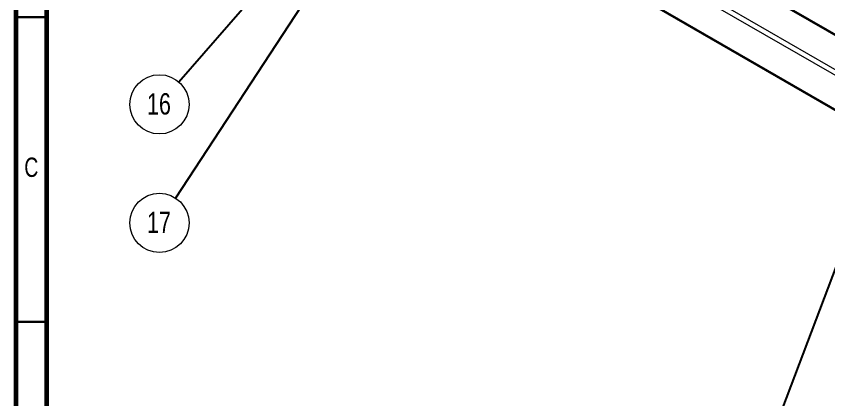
# Model space of a CAD drawing. Header units: millimetres. Extents: x 15 to 589, y 5 to 415.
# Drawn here: x 15 to 148.4, y 97.2 to 160.1 of the extents above; entities that cross this region are included whole.
import ezdxf

# ---------------------------------------------------------------- set-up
doc = ezdxf.new("R2010")
doc.units = ezdxf.units.MM
doc.styles.add('SLDTEXTSTYLE0', font='TXT', dxfattribs={"width": 0.75})
doc.dimstyles.new('SLDDIMSTYLE0', dxfattribs={"dimtxt": 0.18, "dimasz": 3.302, "dimexe": 0, "dimexo": 0.0625, "dimgap": 0, "dimtad": 0, "dimtih": 1, "dimtoh": 1, "dimdec": 0, "dimrnd": 1e-09, "dimzin": 0, "dimdsep": 46, "dimtxsty": 'Standard', "dimsah": 1, "dimcen": 0.09, "dimadec": 0, "dimazin": 0, "dimtfac": 3.302, "dimtdec": 0, "dimtofl": 0, "dimtmove": 0, "dimatfit": 3, "dimfxl": 1, "dimfrac": 2, "dimtolj": 1, "dimtzin": 0, "dimarcsym": 0})

# ---------------------------------------------------------------- blocks, each defined once
blk = doc.blocks.new('SW_NOTE_11')
at = {"color": 0, "linetype": 'Continuous', "lineweight": 0}
blk.add_circle((-2.66, -4.06), 4.86, dxfattribs=at)
at = {"color": 0, "linetype": 'Continuous', "lineweight": 0, "insert": (-2.73, -2.23), "char_height": 3.5, "attachment_point": 2, "style": 'SLDTEXTSTYLE0'}
blk.add_mtext('17', dxfattribs=at)
blk = doc.blocks.new('SW_NOTE_12')
at = {"color": 0, "linetype": 'Continuous', "lineweight": 0}
blk.add_circle((-3.19, -3.66), 4.86, dxfattribs=at)
at = {"color": 0, "linetype": 'Continuous', "lineweight": 0, "insert": (-3.26, -1.83), "char_height": 3.5, "attachment_point": 2, "style": 'SLDTEXTSTYLE0'}
blk.add_mtext('16', dxfattribs=at)

msp = doc.modelspace()

# ---------------------------------------------------------------- linework, layer by layer
at = {"color": 7, "linetype": 'Continuous', "lineweight": 60}
for p, q in [((15, 5), (15, 415)), ((20, 10), (20, 410))]:
    msp.add_line(p, q, dxfattribs=at)
at = {"color": 7, "linetype": 'Continuous', "lineweight": 15}
for p, q in [((228, 105.06), (58.29, 203.03)), ((58.29, 197.48), (228, 99.51)), ((58.42, 197.2), (228.12, 99.23)), ((211.18, 121.5), (83.89, 194.99))]:
    msp.add_line(p, q, dxfattribs=at)
at = {"color": 8, "linetype": 'Continuous', "lineweight": 15}
for p, q in [((64.12, 200.64), (222.34, 109.31)), ((211.03, 121.38), (84.03, 194.7))]:
    msp.add_line(p, q, dxfattribs=at)
at = {"color": 7, "linetype": 'Continuous', "lineweight": 30}
for p, q in [((15, 160), (20, 160)), ((20, 160), (15, 160)), ((15, 110), (20, 110))]:
    msp.add_line(p, q, dxfattribs=at)

# ---------------------------------------------------------------- block references
at = {"color": 7, "linetype": 'Continuous', "lineweight": 0}
for name, p in [('SW_NOTE_12', (41.69, 149.34)), ('SW_NOTE_11', (41.16, 130.29))]:
    msp.add_blockref(name, p, dxfattribs=at)

# ---------------------------------------------------------------- texts
at = {"color": 7, "linetype": 'Continuous', "lineweight": 0, "insert": (17.47, 136.95), "char_height": 3.17, "attachment_point": 2, "style": 'SLDTEXTSTYLE0'}
msp.add_mtext('C', dxfattribs=at)

# ---------------------------------------------------------------- leaders
at = {"color": 7, "linetype": 'Continuous', "lineweight": 0}
for points in [[(188.69, 222.36), (130.31, 68.38)], [(82.92, 194.02), (41.16, 130.29)], [(81.08, 194.56), (41.69, 149.34)]]:
    msp.add_leader(points, dimstyle='SLDDIMSTYLE0', dxfattribs=at)

doc.saveas('drawing.dxf')
